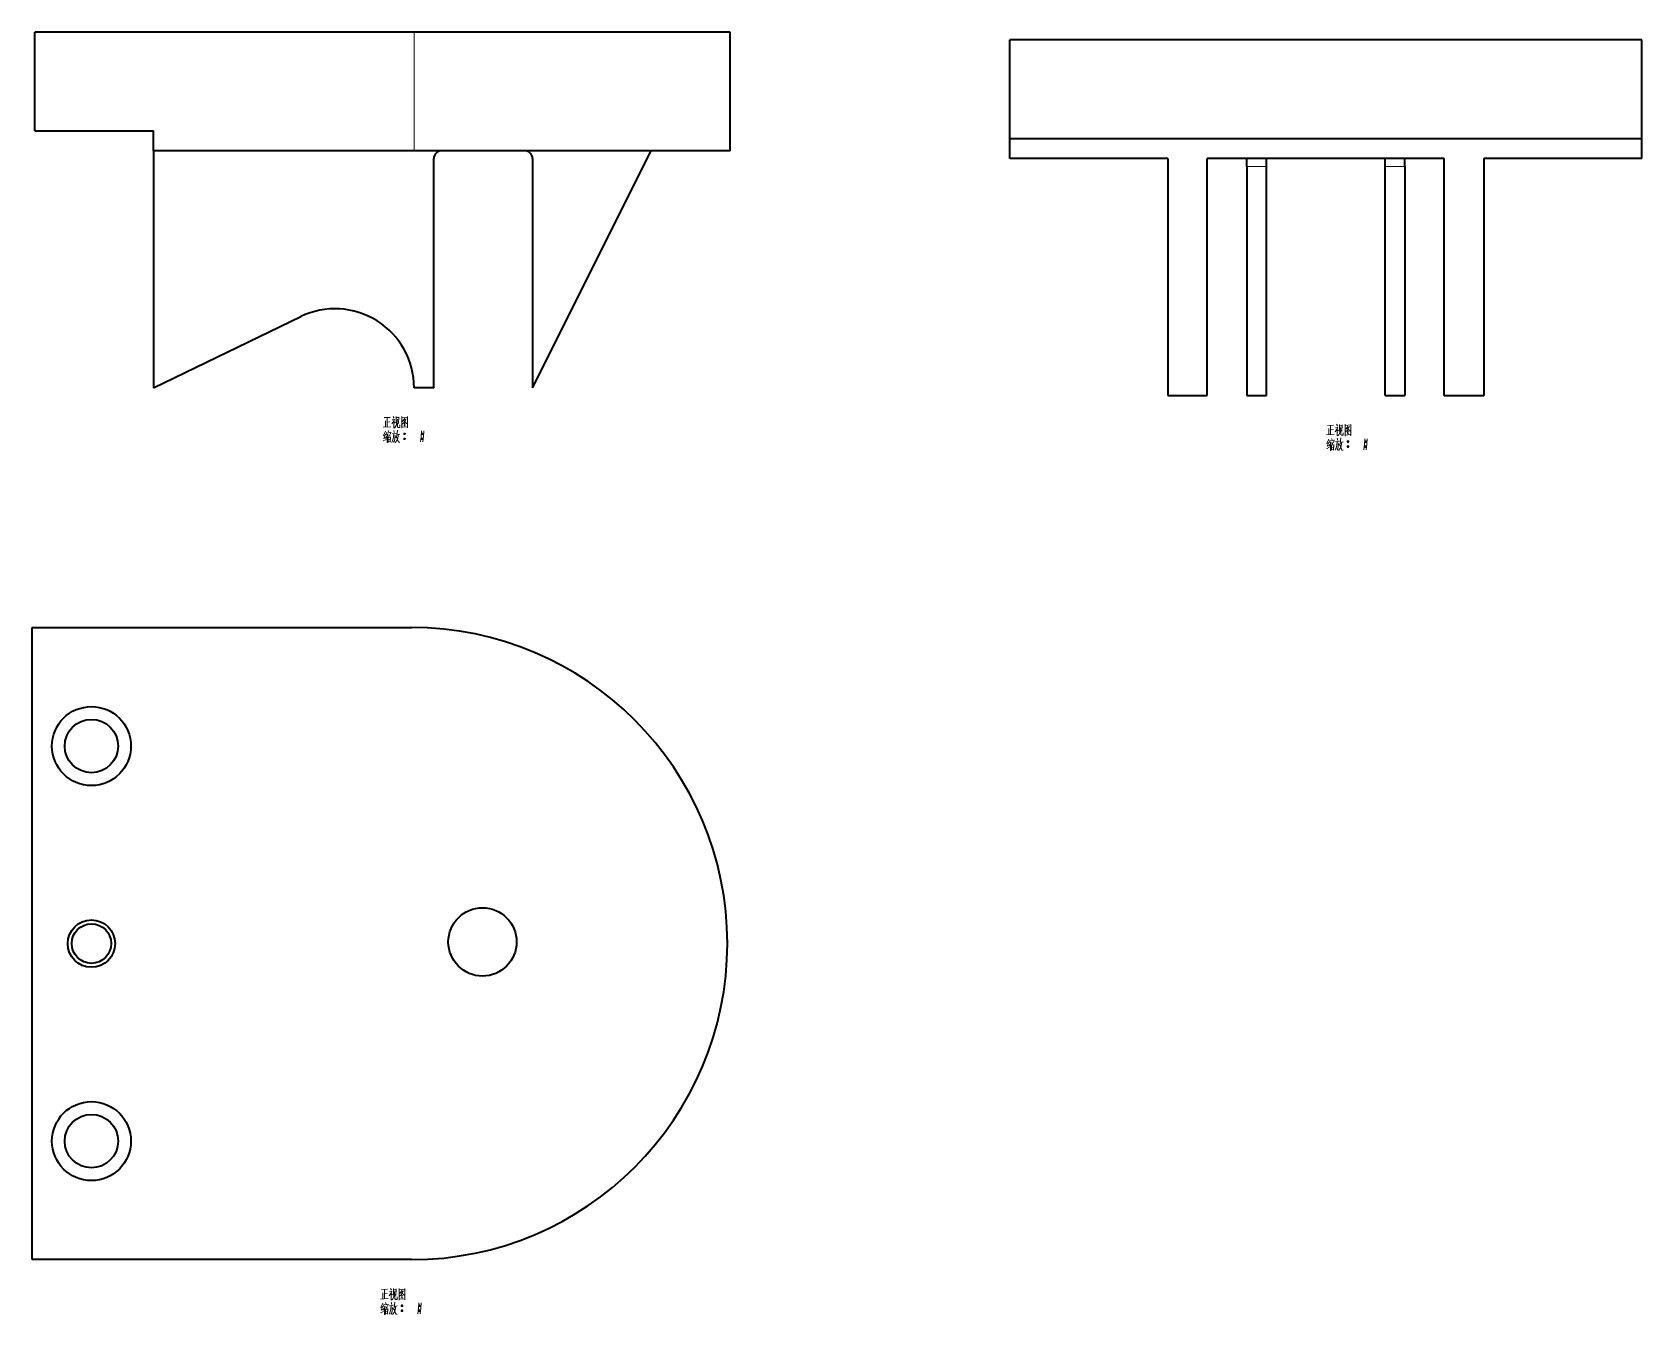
# Model space of a CAD drawing. Extents: x 443 to 850, y 206 to 531.
import ezdxf

# ---------------------------------------------------------------- set-up
doc = ezdxf.new("R2010")
doc.units = 0

msp = doc.modelspace()

# ---------------------------------------------------------------- linework, layer by layer
at = {"color": 7, "lineweight": 35}
for p, q in [((443.41, 505.88), (443.41, 530.88)), ((539.41, 530.88), (443.41, 530.88)), ((619.41, 530.88), (539.41, 530.88)), ((619.41, 500.88), (619.41, 530.88)), ((850.23, 528.91), (690.23, 528.91)), ((690.23, 503.91), (690.23, 528.91)), ((850.23, 503.91), (850.23, 528.91)), ((443.41, 505.88), (473.41, 505.88)), ((850.23, 503.91), (690.23, 503.91)), ((539.41, 500.88), (473.41, 500.88)), ((473.41, 500.88), (473.41, 440.88)), ((619.41, 500.88), (539.41, 500.88)), ((544.41, 440.88), (544.41, 498.88)), ((569.41, 440.88), (599.41, 500.88)), ((569.41, 498.88), (569.41, 440.88)), ((730.23, 498.91), (690.23, 498.91)), ((730.23, 498.91), (730.23, 438.91)), ((800.23, 498.91), (740.23, 498.91)), ((740.23, 438.91), (740.23, 498.91)), ((800.23, 438.91), (800.23, 498.91)), ((850.23, 498.91), (810.23, 498.91)), ((810.23, 498.91), (810.23, 438.91)), ((750.23, 496.91), (750.23, 438.91)), ((755.23, 438.91), (755.23, 496.91)), ((785.23, 438.91), (785.23, 496.91)), ((790.23, 496.91), (790.23, 438.91)), ((473.41, 440.88), (510.71, 458.89)), ((442.74, 220.18), (442.74, 380.18)), ((442.74, 380.18), (538.74, 380.18)), ((538.74, 220.18), (442.74, 220.18))]:
    msp.add_line(p, q, dxfattribs=at)
at = {"color": 7, "lineweight": 13}
msp.add_line((539.41, 500.88), (539.41, 530.88), dxfattribs=at)
at = {"color": 7, "lineweight": 35, "ltscale": 0.125}
for p, q in [((473.41, 500.88), (473.41, 505.88)), ((690.23, 498.91), (690.23, 503.91)), ((850.23, 498.91), (850.23, 503.91)), ((544.41, 440.88), (539.41, 440.88)), ((750.23, 438.91), (755.23, 438.91)), ((785.23, 438.91), (790.23, 438.91))]:
    msp.add_line(p, q, dxfattribs=at)
at = {"color": 7, "lineweight": 35, "ltscale": 0.05}
for p, q in [((750.23, 496.91), (750.23, 498.91)), ((755.23, 496.91), (755.23, 498.91)), ((785.23, 496.91), (785.23, 498.91)), ((790.23, 496.91), (790.23, 498.91))]:
    msp.add_line(p, q, dxfattribs=at)
at = {"color": 7, "lineweight": 13, "ltscale": 0.125}
for p, q in [((750.23, 496.91), (755.23, 496.91)), ((785.23, 496.91), (790.23, 496.91))]:
    msp.add_line(p, q, dxfattribs=at)
at = {"color": 7, "lineweight": 35, "ltscale": 0.25}
for p, q in [((730.23, 438.91), (740.23, 438.91)), ((800.23, 438.91), (810.23, 438.91))]:
    msp.add_line(p, q, dxfattribs=at)
at = {"color": 7, "lineweight": 13}
for points in [[(531.87, 433.32), (533.37, 433.39)], [(532.15, 432.52), (532.15, 430.94)], [(532.64, 433.32), (532.64, 432.17), (532.64, 430.98)], [(532.64, 432.2), (533.27, 432.27)], [(534.46, 432.94), (534.28, 432.45), (533.79, 431.71)], [(533.83, 432.73), (534.39, 432.8)], [(534.11, 433.6), (534.39, 433.18)], [(534.28, 432.45), (534.28, 430.66)], [(534.28, 432.27), (534.6, 431.96)], [(534.88, 433.57), (534.88, 431.89)], [(535.54, 433.39), (534.88, 433.32)], [(535.19, 432.97), (535.09, 431.92)], [(535.23, 430.94), (535.23, 432.03)], [(535.47, 431.82), (535.54, 433.5)], [(536.31, 433.6), (536.31, 432.13), (536.31, 430.63)], [(536.31, 433.57), (536.31, 432.17), (536.31, 430.77)], [(537.78, 433.43), (536.31, 433.29)], [(536.38, 431.68), (536.87, 432.1)], [(537.08, 433.15), (536.52, 432.34)], [(536.84, 432.59), (537.54, 431.85)], [(536.87, 432.8), (537.33, 432.87)], [(536.87, 432.1), (537.08, 432.38)], [(537.08, 432.38), (537.43, 433.01)], [(537.75, 430.8), (537.75, 432.17), (537.78, 433.57)], [(531.59, 430.91), (533.55, 431.01)], [(532.08, 428.84), (531.66, 428.7)], [(532.15, 429.86), (531.69, 428.77)], [(531.73, 428.07), (532.25, 428.25)], [(532.22, 429.09), (531.76, 428.07)], [(532.53, 428.56), (532.22, 428.07)], [(532.46, 429.54), (532.36, 428.98)], [(532.46, 429.4), (533.51, 429.54)], [(532.71, 429.12), (532.53, 428.56)], [(532.57, 428.63), (532.57, 426.92)], [(532.78, 428.84), (533.48, 428.95)], [(532.85, 430.03), (533.02, 429.65)], [(532.85, 428.42), (532.88, 427.02)], [(532.85, 428.32), (533.37, 428.39)], [(533.09, 428.88), (533.02, 428.32)], [(533.41, 428.49), (533.34, 427.09)], [(533.55, 429.65), (533.41, 429.19)], [(534.32, 429.26), (534.21, 428.35), (534.11, 427.93), (533.79, 427.06)], [(533.83, 429.19), (534.88, 429.33)], [(534.63, 428.77), (534.53, 427.93), (534.39, 427.09), (534.18, 427.37)], [(534.25, 428.6), (534.63, 428.67)], [(534.32, 430.1), (534.42, 429.54)], [(534.39, 430.66), (534.67, 430.94)], [(534.67, 430.94), (534.91, 431.29)], [(535.02, 428.77), (534.84, 428.21)], [(535.09, 431.92), (534.91, 431.29)], [(534.95, 428.53), (535.51, 427.09)], [(535.16, 429.4), (535.02, 428.77)], [(535.3, 428.14), (535.02, 427.51)], [(535.09, 429.02), (535.79, 429.16)], [(535.23, 430.14), (535.16, 429.4)], [(535.37, 430.84), (535.23, 430.94)], [(535.51, 429.09), (535.3, 428.14)], [(535.79, 430.84), (535.37, 430.84)], [(535.79, 431.47), (535.79, 430.84)], [(536.31, 430.87), (537.68, 430.98)], [(536.84, 431.5), (537.19, 431.12)], [(536.84, 429.23), (537.22, 429.23)], [(536.84, 427.97), (537.22, 427.97)], [(536.87, 429.33), (537.19, 429.33)], [(536.87, 429.09), (537.19, 429.09)], [(536.87, 428.07), (537.19, 428.07)], [(536.94, 431.89), (537.19, 431.61)], [(537.54, 431.85), (537.71, 431.89)], [(537.75, 430.7), (537.75, 430.8), (537.68, 430.98)], [(541.28, 429.96), (541.18, 428.56), (541.07, 427.16)], [(541.28, 429.23), (541.67, 429.23)], [(541.28, 427.97), (541.67, 427.97)], [(541.32, 429.33), (541.63, 429.33)], [(541.32, 429.09), (541.63, 429.09)], [(541.32, 428.07), (541.63, 428.07)], [(541.88, 429.96), (541.77, 428.56), (541.67, 427.16)], [(770.41, 428.94), (772.37, 429.04)], [(770.97, 427.89), (770.51, 426.8)], [(770.69, 431.35), (772.19, 431.42)], [(770.97, 430.55), (770.97, 428.97)], [(771.46, 431.35), (771.46, 430.2), (771.46, 429.01)], [(771.46, 430.23), (772.09, 430.3)], [(771.67, 428.06), (771.84, 427.68)], [(773.28, 430.97), (773.1, 430.48), (772.61, 429.74)], [(772.65, 430.76), (773.21, 430.83)], [(772.93, 431.63), (773.21, 431.21)], [(773.1, 430.48), (773.1, 428.69)], [(773.1, 430.3), (773.42, 429.99)], [(773.14, 428.13), (773.24, 427.57)], [(773.21, 428.69), (773.49, 428.97)], [(773.49, 428.97), (773.73, 429.32)], [(773.7, 431.6), (773.7, 429.92)], [(774.36, 431.42), (773.7, 431.35)], [(773.91, 429.95), (773.73, 429.32)], [(774.01, 431), (773.91, 429.95)], [(774.05, 428.17), (773.98, 427.43)], [(774.05, 428.97), (774.05, 430.06)], [(774.19, 428.87), (774.05, 428.97)], [(774.61, 428.87), (774.19, 428.87)], [(774.29, 429.85), (774.36, 431.53)], [(774.61, 429.5), (774.61, 428.87)], [(775.13, 431.63), (775.13, 430.16), (775.13, 428.66)], [(775.13, 431.6), (775.13, 430.2), (775.13, 428.8)], [(776.6, 431.46), (775.13, 431.32)], [(775.13, 428.9), (776.5, 429.01)], [(775.2, 429.71), (775.69, 430.13)], [(775.9, 431.18), (775.34, 430.37)], [(775.66, 430.62), (776.36, 429.88)], [(775.66, 429.53), (776.01, 429.15)], [(775.69, 430.83), (776.15, 430.9)], [(775.69, 430.13), (775.9, 430.41)], [(775.76, 429.92), (776.01, 429.64)], [(775.9, 430.41), (776.25, 431.04)], [(776.36, 429.88), (776.53, 429.92)], [(776.57, 428.73), (776.57, 428.83), (776.5, 429.01)], [(776.57, 428.83), (776.57, 430.2), (776.6, 431.6)], [(780.1, 427.99), (780, 426.59), (779.89, 425.19)], [(780.7, 427.99), (780.59, 426.59), (780.49, 425.19)], [(531.62, 427.41), (532.32, 427.79)], [(532.88, 427.76), (533.27, 427.83)], [(533.34, 427.27), (532.92, 427.2)], [(535.02, 427.51), (534.63, 426.99)], [(535.51, 427.09), (535.82, 427.09)], [(536.87, 427.83), (537.19, 427.83)], [(541.32, 427.83), (541.63, 427.83)], [(770.44, 425.44), (771.14, 425.82)], [(770.9, 426.87), (770.48, 426.73)], [(770.55, 426.1), (771.07, 426.28)], [(771.04, 427.12), (770.58, 426.1)], [(771.35, 426.59), (771.04, 426.1)], [(771.28, 427.57), (771.18, 427.01)], [(771.28, 427.43), (772.33, 427.57)], [(771.53, 427.15), (771.35, 426.59)], [(771.39, 426.66), (771.39, 424.95)], [(771.6, 426.87), (772.3, 426.98)], [(771.67, 426.45), (771.7, 425.05)], [(771.67, 426.35), (772.19, 426.42)], [(771.7, 425.79), (772.09, 425.86)], [(772.16, 425.3), (771.74, 425.23)], [(771.91, 426.91), (771.84, 426.35)], [(772.23, 426.52), (772.16, 425.12)], [(772.37, 427.68), (772.23, 427.22)], [(773.14, 427.29), (773.03, 426.38), (772.93, 425.96), (772.61, 425.09)], [(772.65, 427.22), (773.7, 427.36)], [(773.45, 426.8), (773.35, 425.96), (773.21, 425.12), (773, 425.4)], [(773.07, 426.63), (773.45, 426.7)], [(773.84, 425.54), (773.45, 425.02)], [(773.84, 426.8), (773.66, 426.24)], [(773.77, 426.56), (774.33, 425.12)], [(773.98, 427.43), (773.84, 426.8)], [(774.12, 426.17), (773.84, 425.54)], [(773.91, 427.05), (774.61, 427.19)], [(774.33, 427.12), (774.12, 426.17)], [(774.33, 425.12), (774.64, 425.12)], [(775.66, 427.26), (776.04, 427.26)], [(775.66, 426), (776.04, 426)], [(775.69, 427.36), (776.01, 427.36)], [(775.69, 427.12), (776.01, 427.12)], [(775.69, 426.1), (776.01, 426.1)], [(775.69, 425.86), (776.01, 425.86)], [(780.1, 427.26), (780.49, 427.26)], [(780.1, 426), (780.49, 426)], [(780.14, 427.36), (780.45, 427.36)], [(780.14, 427.12), (780.45, 427.12)], [(780.14, 426.1), (780.45, 426.1)], [(780.14, 425.86), (780.45, 425.86)], [(531.2, 212.62), (532.7, 212.69)], [(531.97, 212.62), (531.97, 211.46), (531.97, 210.27)], [(533.79, 212.23), (533.61, 211.74), (533.12, 211.01)], [(533.16, 212.02), (533.72, 212.09)], [(533.44, 212.9), (533.72, 212.48)], [(534.21, 212.86), (534.21, 211.18)], [(534.87, 212.69), (534.21, 212.62)], [(534.52, 212.27), (534.42, 211.22)], [(534.8, 211.11), (534.87, 212.79)], [(535.64, 212.9), (535.64, 211.43), (535.64, 209.92)], [(535.64, 212.86), (535.64, 211.46), (535.64, 210.06)], [(537.11, 212.72), (535.64, 212.58)], [(536.41, 212.44), (535.85, 211.64)], [(536.2, 212.09), (536.66, 212.16)], [(536.41, 211.67), (536.76, 212.3)], [(537.08, 210.1), (537.08, 211.46), (537.11, 212.86)], [(530.92, 210.2), (532.88, 210.31)], [(531.41, 208.14), (530.99, 208)], [(531.48, 209.15), (531.02, 208.07)], [(531.55, 208.38), (531.09, 207.37)], [(531.48, 211.81), (531.48, 210.24)], [(531.86, 207.86), (531.55, 207.37)], [(531.79, 208.84), (531.69, 208.28)], [(531.79, 208.7), (532.84, 208.84)], [(532.04, 208.42), (531.86, 207.86)], [(531.9, 207.93), (531.9, 206.21)], [(531.97, 211.5), (532.6, 211.57)], [(532.11, 208.14), (532.81, 208.24)], [(532.18, 209.33), (532.35, 208.94)], [(532.42, 208.17), (532.35, 207.61)], [(532.88, 208.94), (532.74, 208.49)], [(533.65, 208.56), (533.54, 207.65), (533.44, 207.23), (533.12, 206.35)], [(533.16, 208.49), (534.21, 208.63)], [(533.96, 208.07), (533.86, 207.23), (533.72, 206.39), (533.51, 206.67)], [(533.58, 207.89), (533.96, 207.96)], [(533.61, 211.74), (533.61, 209.96)], [(533.61, 211.57), (533.93, 211.25)], [(533.65, 209.4), (533.75, 208.84)], [(533.72, 209.96), (534, 210.24)], [(534, 210.24), (534.24, 210.59)], [(534.35, 208.07), (534.17, 207.51)], [(534.42, 211.22), (534.24, 210.59)], [(534.28, 207.82), (534.84, 206.39)], [(534.49, 208.7), (534.35, 208.07)], [(534.42, 208.31), (535.12, 208.45)], [(534.56, 209.43), (534.49, 208.7)], [(534.56, 210.24), (534.56, 211.32)], [(534.7, 210.13), (534.56, 210.24)], [(534.84, 208.38), (534.63, 207.44)], [(535.12, 210.13), (534.7, 210.13)], [(535.12, 210.76), (535.12, 210.13)], [(535.64, 210.17), (537.01, 210.27)], [(535.71, 210.97), (536.2, 211.39)], [(536.17, 211.88), (536.87, 211.15)], [(536.17, 210.8), (536.52, 210.41)], [(536.17, 208.52), (536.55, 208.52)], [(536.2, 211.39), (536.41, 211.67)], [(536.2, 208.63), (536.52, 208.63)], [(536.2, 208.38), (536.52, 208.38)], [(536.27, 211.18), (536.52, 210.9)], [(536.87, 211.15), (537.04, 211.18)], [(537.08, 209.99), (537.08, 210.1), (537.01, 210.27)], [(540.61, 209.26), (540.51, 207.86), (540.4, 206.46)], [(540.61, 208.52), (541, 208.52)], [(540.65, 208.63), (540.96, 208.63)], [(540.65, 208.38), (540.96, 208.38)], [(541.21, 209.26), (541.1, 207.86), (541, 206.46)], [(530.95, 206.7), (531.65, 207.09)], [(531.06, 207.37), (531.58, 207.54)], [(532.18, 207.72), (532.21, 206.32)], [(532.18, 207.61), (532.7, 207.68)], [(532.21, 207.05), (532.6, 207.12)], [(532.67, 206.56), (532.25, 206.49)], [(532.74, 207.79), (532.67, 206.39)], [(534.35, 206.81), (533.96, 206.28)], [(534.63, 207.44), (534.35, 206.81)], [(534.84, 206.39), (535.15, 206.39)], [(536.17, 207.26), (536.55, 207.26)], [(536.2, 207.37), (536.52, 207.37)], [(536.2, 207.12), (536.52, 207.12)], [(540.61, 207.26), (541, 207.26)], [(540.65, 207.37), (540.96, 207.37)], [(540.65, 207.12), (540.96, 207.12)]]:
    msp.add_lwpolyline(points, dxfattribs=at)
for points in [[(536.94, 429.02), (537.12, 429.02), (537.22, 429.12), (537.22, 429.3), (537.12, 429.4), (536.94, 429.4), (536.84, 429.3), (536.84, 429.12)], [(536.94, 427.76), (537.12, 427.76), (537.22, 427.86), (537.22, 428.04), (537.12, 428.14), (536.94, 428.14), (536.84, 428.04), (536.84, 427.86)], [(541.39, 429.02), (541.56, 429.02), (541.67, 429.12), (541.67, 429.3), (541.56, 429.4), (541.39, 429.4), (541.28, 429.3), (541.28, 429.12)], [(541.39, 427.76), (541.56, 427.76), (541.67, 427.86), (541.67, 428.04), (541.56, 428.14), (541.39, 428.14), (541.28, 428.04), (541.28, 427.86)], [(775.76, 427.05), (775.94, 427.05), (776.04, 427.15), (776.04, 427.33), (775.94, 427.43), (775.76, 427.43), (775.66, 427.33), (775.66, 427.15)], [(775.76, 425.79), (775.94, 425.79), (776.04, 425.89), (776.04, 426.07), (775.94, 426.17), (775.76, 426.17), (775.66, 426.07), (775.66, 425.89)], [(780.21, 427.05), (780.38, 427.05), (780.49, 427.15), (780.49, 427.33), (780.38, 427.43), (780.21, 427.43), (780.1, 427.33), (780.1, 427.15)], [(780.21, 425.79), (780.38, 425.79), (780.49, 425.89), (780.49, 426.07), (780.38, 426.17), (780.21, 426.17), (780.1, 426.07), (780.1, 425.89)], [(536.27, 208.31), (536.45, 208.31), (536.55, 208.42), (536.55, 208.59), (536.45, 208.7), (536.27, 208.7), (536.17, 208.59), (536.17, 208.42)], [(540.72, 208.31), (540.89, 208.31), (541, 208.42), (541, 208.59), (540.89, 208.7), (540.72, 208.7), (540.61, 208.59), (540.61, 208.42)], [(536.27, 207.05), (536.45, 207.05), (536.55, 207.16), (536.55, 207.33), (536.45, 207.44), (536.27, 207.44), (536.17, 207.33), (536.17, 207.16)], [(540.72, 207.05), (540.89, 207.05), (541, 207.16), (541, 207.33), (540.89, 207.44), (540.72, 207.44), (540.61, 207.33), (540.61, 207.16)]]:
    msp.add_lwpolyline(points, close=True, dxfattribs=at)
at = {"color": 7, "lineweight": 35}
for centre, radius in [((457.74, 350.18), 10), ((457.74, 350.18), 6.75), ((457.74, 300.18), 6), ((556.74, 300.61), 8.65), ((457.74, 300.18), 5), ((457.74, 250.18), 10), ((457.74, 250.18), 6.75)]:
    msp.add_circle(centre, radius, dxfattribs=at)
for centre, radius, start, end in [((546.41, 498.88), 2, 90, 180), ((567.41, 498.88), 2, 0, 90), ((519.41, 440.88), 20, 0, 115.7715), ((538.74, 300.18), 80, 270, 90)]:
    msp.add_arc(centre, radius, start, end, dxfattribs=at)

doc.saveas('drawing.dxf')
